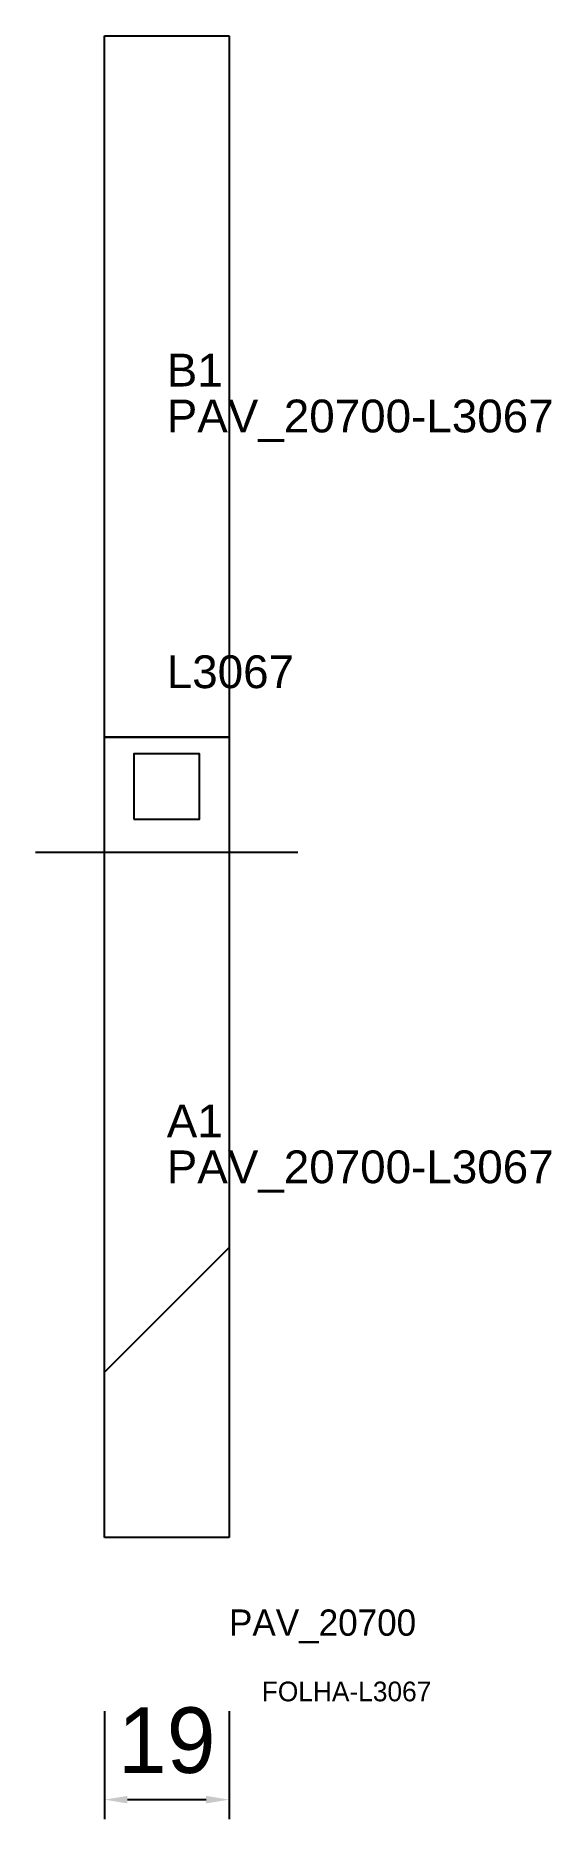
# Model space of a CAD drawing. Header units: metres. Extents: x 212 to 290, y -70 to 202.
import ezdxf

# ---------------------------------------------------------------- set-up
doc = ezdxf.new("R2010")
doc.units = ezdxf.units.M
for name, color, linetype in [('3', 3, 'CONTINUOUS'), ('AUX00', 7, 'CONTINUOUS'), ('COTA', 241, 'CONTINUOUS'), ('FOLHA', 255, 'CONTINUOUS'), ('Hachura', 251, 'CONTINUOUS'), ('NOMENCLATURA', 7, 'CONTINUOUS'), ('Nível', 160, 'CONTINUOUS'), ('Painéis', 200, 'CONTINUOUS'), ('Pilares', 5, 'CONTINUOUS'), ('SARR_2.2x7', 40, 'CONTINUOUS')]:
    doc.layers.add(name, color=color, linetype=linetype)
doc.styles.add('ARIAL', font='Arial.ttf')
doc.styles.add('STR_STANDARD', font='arial.ttf')
doc.dimstyles.new('EZ DXF', dxfattribs={"dimtxt": 10, "dimasz": 3.5, "dimexe": 3, "dimexo": 1.5, "dimgap": 1, "dimtad": 1, "dimdec": 1, "dimdsep": 46, "dimcen": 2.5, "dimazin": 3, "dimtfac": 1, "dimtmove": 0, "dimatfit": 3})

msp = doc.modelspace()

# ---------------------------------------------------------------- hatches: boundary and pattern name
at = {"layer": 'Hachura'}
h = msp.add_hatch(dxfattribs=at)
h.set_pattern_fill('ANSI31', scale=50)
h.paths.add_polyline_path([(241.2, -27.5), (231.7, -27.5), (222.2, -27.5), (222.2, 87), (222.2, 201.5), (231.7, 201.5), (241.2, 201.5), (241.2, 87)])
h = msp.add_hatch(dxfattribs=at)
h.set_pattern_fill('ANSI31', scale=50)
h.paths.add_polyline_path([(241.2, -27.5), (231.7, -27.5), (222.2, -27.5), (222.2, 87), (222.2, 201.5), (231.7, 201.5), (241.2, 201.5), (241.2, 87)])

# ---------------------------------------------------------------- linework, layer by layer
at = {"layer": '3'}
msp.add_lwpolyline([(222.2, 94.5), (241.2, 94.5)], close=True, dxfattribs=at)
msp.add_lwpolyline([(222.2, 94.5), (241.2, 94.5)], close=True, dxfattribs=at)
at = {"layer": 'Painéis', "color": 200}
for p, q in [((222.2, 87), (222.2, 201.5)), ((222.2, 201.5), (231.7, 201.5)), ((222.2, 87), (222.2, 201.5)), ((222.2, 201.5), (231.7, 201.5)), ((231.7, 201.5), (241.2, 201.5)), ((231.7, 201.5), (241.2, 201.5)), ((241.2, 201.5), (241.2, 87)), ((241.2, 201.5), (241.2, 87)), ((222.2, -27.5), (222.2, 87)), ((222.2, -27.5), (222.2, 87)), ((241.2, 87), (241.2, -27.5)), ((241.2, 87), (241.2, -27.5)), ((231.7, -27.5), (222.2, -27.5)), ((231.7, -27.5), (222.2, -27.5)), ((241.2, -27.5), (231.7, -27.5)), ((241.2, -27.5), (231.7, -27.5))]:
    msp.add_line(p, q, dxfattribs=at)
at = {"layer": 'Pilares'}
msp.add_lwpolyline([(226.7, 82), (236.7, 82), (236.7, 92), (226.7, 92)], close=True, dxfattribs=at)
msp.add_lwpolyline([(226.7, 82), (236.7, 82), (236.7, 92), (226.7, 92)], close=True, dxfattribs=at)
at = {"layer": 'SARR_2.2x7'}
msp.add_line((211.7, 77), (251.7, 77), dxfattribs=at)
msp.add_line((211.7, 77), (251.7, 77), dxfattribs=at)

# ---------------------------------------------------------------- texts
at = {"layer": '3', "style": 'STR_STANDARD'}
for s, p in [('B1', (231.7, 148)), ('B1', (231.7, 148)), ('A1', (231.7, 33.5)), ('A1', (231.7, 33.5))]:
    msp.add_text(s, height=5, dxfattribs=at).set_placement(p)
at = {"layer": 'AUX00', "style": 'STR_STANDARD'}
for p in [(231.7, 141), (231.7, 141), (231.7, 26.5), (231.7, 26.5)]:
    msp.add_text('PAV_20700-L3067', height=5, dxfattribs=at).set_placement(p)
at = {"layer": 'FOLHA'}
msp.add_text('FOLHA-L3067', height=3, dxfattribs=at).set_placement((246.2, -52.5))
msp.add_text('FOLHA-L3067', height=3, dxfattribs=at).set_placement((246.2, -52.5))
at = {"layer": 'NOMENCLATURA', "insert": (231.7, 107), "char_height": 5, "attachment_point": 1, "style": 'ARIAL'}
msp.add_mtext('L3067', dxfattribs=at)
msp.add_mtext('L3067', dxfattribs=at)
at = {"layer": 'Nível'}
msp.add_text('PAV_20700', height=4, dxfattribs=at).set_placement((241.2, -42.5))
msp.add_text('PAV_20700', height=4, dxfattribs=at).set_placement((241.2, -42.5))

# ---------------------------------------------------------------- dimensions: what is measured, and where the dimension line sits
at = {"layer": 'COTA'}
msp.add_linear_dim(base=(222.2, -67.5), p1=(222.2, -52.5), p2=(241.2, -52.5), dimstyle='EZ DXF', dxfattribs=at).render()
msp.add_linear_dim(base=(222.2, -67.5), p1=(222.2, -52.5), p2=(241.2, -52.5), dimstyle='EZ DXF', dxfattribs=at).render()

doc.saveas('drawing.dxf')
